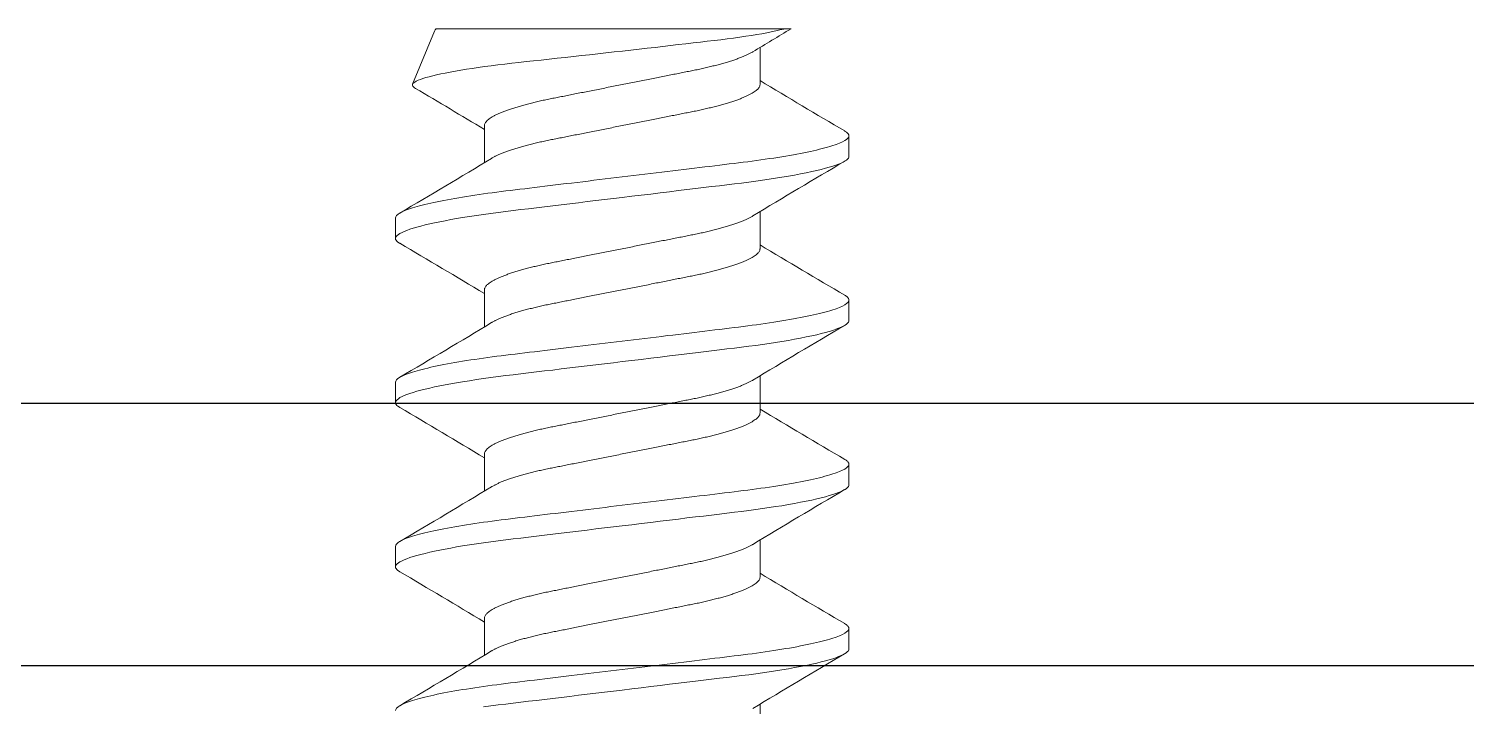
# Model space of a CAD drawing. Extents: x -26 to 91, y -47 to 75.
# Drawn here: x 52.6512 to 53.0886, y 63.9104 to 64.1167 of the extents above; entities that cross this region are included whole.
import ezdxf

# ---------------------------------------------------------------- set-up
doc = ezdxf.new("R2010")
doc.units = 0
doc.header["$MEASUREMENT"] = 0
doc.layers.get('0').update_dxf_attribs({"linetype": 'CONTINUOUS'})
doc.layers.add('Ballons', color=7, linetype='CONTINUOUS')
doc.layers.add('FRAME', color=1, linetype='CONTINUOUS')

# ---------------------------------------------------------------- blocks, each defined once
blk = doc.blocks.new('3805 BLOCK FRAME')
blk.add_lwpolyline([(-1.5865, 1), (-4.3375, 1)])
blk.add_lwpolyline([(-3.68384, 1.08), (-3.5185, 1.08, 0.414214), (-3.4875, 1.111), (-3.4875, 1.399), (-3.4525, 1.434), (-3.4525, 1.454), (-3.1935, 1.454, -0.414214), (-3.1625, 1.423, -0.414214), (-3.1935, 1.392), (-3.3815, 1.392, 0.414214), (-3.4125, 1.361), (-3.4125, 1.111, 0.414214), (-3.3815, 1.08), (-2.32916, 1.08, 0.5024)], format="xyb")
blk = doc.blocks.new('no 6 500')
at = {"color": 7, "linetype": 'Continuous', "lineweight": 15}
for p, q in [((56.73842, 21.47031), (56.73217, 21.47031)), ((56.78842, 21.47031), (56.78217, 21.47031)), ((56.83842, 21.47031), (56.83217, 21.47031)), ((56.89531, 21.4584), (56.87916, 21.46508)), ((56.89605, 21.45809), (56.89605, 21.34991)), ((56.71655, 21.44325), (56.70524, 21.44325)), ((56.76655, 21.44325), (56.75524, 21.44325)), ((56.81655, 21.44325), (56.80524, 21.44325)), ((56.86655, 21.44325), (56.85524, 21.44325)), ((56.67905, 21.35937), (56.69036, 21.35937)), ((56.72905, 21.35937), (56.74036, 21.35937)), ((56.77905, 21.35937), (56.79036, 21.35937)), ((56.82905, 21.35937), (56.84036, 21.35937)), ((56.87905, 21.35937), (56.89036, 21.35937)), ((56.70717, 21.33231), (56.71342, 21.33231)), ((56.75717, 21.33231), (56.76342, 21.33231)), ((56.80717, 21.33231), (56.81342, 21.33231)), ((56.85717, 21.33231), (56.86342, 21.33231))]:
    blk.add_line(p, q, dxfattribs=at)
at = {"color": 7, "linetype": 'Continuous', "lineweight": 15, "flags": 128}
for points in [[(56.6895, 21.44352), (56.68981, 21.44128), (56.69011, 21.43901), (56.6904, 21.43669), (56.69067, 21.43447), (56.69095, 21.43219), (56.69123, 21.42985), (56.69152, 21.42744), (56.69182, 21.42498), (56.69212, 21.42246), (56.69243, 21.4199), (56.69274, 21.4173), (56.69306, 21.41465), (56.69339, 21.41198), (56.69371, 21.40934), (56.69403, 21.40667), (56.69435, 21.40399), (56.69467, 21.40131), (56.69502, 21.39841), (56.69537, 21.39552), (56.69572, 21.39265), (56.69607, 21.3898), (56.69641, 21.38697), (56.69674, 21.38419), (56.69706, 21.3816), (56.69736, 21.37906), (56.69766, 21.37657), (56.69796, 21.37413), (56.69825, 21.37175), (56.69853, 21.36943), (56.6988, 21.36717), (56.69907, 21.36497), (56.69934, 21.36281), (56.69963, 21.36067), (56.69992, 21.35862), (56.70021, 21.35661), (56.70051, 21.35465), (56.70081, 21.35274), (56.70115, 21.35076), (56.70149, 21.34885), (56.70183, 21.34702), (56.70218, 21.34529), (56.70253, 21.34365), (56.70288, 21.34211), (56.70321, 21.34075), (56.70354, 21.33949), (56.70386, 21.33833), (56.70419, 21.33726), (56.70451, 21.3363), (56.70483, 21.33545), (56.70515, 21.33469), (56.70546, 21.33405), (56.70577, 21.3335), (56.70607, 21.33306), (56.70635, 21.33273), (56.70664, 21.3325), (56.70691, 21.33236), (56.70717, 21.33231), (56.70717, 21.33231)], [(56.73069, 21.46899), (56.73077, 21.46912), (56.73107, 21.46956), (56.73135, 21.46989), (56.73164, 21.47013), (56.73191, 21.47026), (56.73217, 21.47031), (56.73246, 21.47026), (56.73276, 21.47009), (56.73306, 21.46982), (56.73338, 21.46943), (56.7337, 21.46893), (56.73402, 21.46831), (56.73434, 21.46761), (56.73465, 21.46681), (56.73498, 21.46591), (56.7353, 21.46491), (56.73563, 21.4638), (56.73596, 21.46259), (56.73629, 21.46129), (56.73662, 21.45989), (56.73695, 21.4584), (56.73727, 21.45683), (56.73759, 21.4552), (56.73791, 21.45349), (56.73823, 21.45172), (56.73854, 21.44988), (56.73886, 21.44782), (56.73919, 21.4457), (56.7395, 21.44352), (56.73981, 21.44128), (56.74011, 21.43901), (56.7404, 21.43669), (56.74067, 21.43447), (56.74095, 21.43219), (56.74123, 21.42985), (56.74152, 21.42744), (56.74182, 21.42498), (56.74212, 21.42246), (56.74243, 21.4199), (56.74274, 21.4173), (56.74306, 21.41465), (56.74339, 21.41198), (56.74371, 21.40934), (56.74403, 21.40667), (56.74435, 21.40399), (56.74467, 21.40131), (56.74502, 21.39841), (56.74537, 21.39552), (56.74572, 21.39265), (56.74607, 21.3898), (56.74641, 21.38697), (56.74674, 21.38419), (56.74706, 21.3816), (56.74736, 21.37906), (56.74766, 21.37657), (56.74796, 21.37413), (56.74825, 21.37175), (56.74853, 21.36943), (56.7488, 21.36717), (56.74907, 21.36497), (56.74934, 21.36281), (56.74963, 21.36067), (56.74992, 21.35862), (56.75021, 21.35661), (56.75051, 21.35465), (56.75081, 21.35274), (56.75115, 21.35076), (56.75149, 21.34885), (56.75183, 21.34702), (56.75218, 21.34529), (56.75253, 21.34365), (56.75288, 21.34211), (56.75321, 21.34075), (56.75354, 21.33949), (56.75386, 21.33833), (56.75419, 21.33726), (56.75451, 21.3363), (56.75483, 21.33545), (56.75515, 21.33469), (56.75546, 21.33405), (56.75577, 21.3335), (56.75607, 21.33306), (56.75635, 21.33273), (56.75664, 21.3325), (56.75691, 21.33236), (56.75717, 21.33231), (56.75717, 21.33231)], [(56.78069, 21.46899), (56.78077, 21.46912), (56.78107, 21.46956), (56.78135, 21.46989), (56.78164, 21.47013), (56.78191, 21.47026), (56.78217, 21.47031), (56.78246, 21.47026), (56.78276, 21.47009), (56.78306, 21.46982), (56.78338, 21.46943), (56.7837, 21.46893), (56.78402, 21.46831), (56.78434, 21.46761), (56.78465, 21.46681), (56.78498, 21.46591), (56.7853, 21.46491), (56.78563, 21.4638), (56.78596, 21.46259), (56.78629, 21.46129), (56.78662, 21.45989), (56.78695, 21.4584), (56.78727, 21.45683), (56.78759, 21.4552), (56.78791, 21.45349), (56.78823, 21.45172), (56.78854, 21.44988), (56.78886, 21.44782), (56.78919, 21.4457), (56.7895, 21.44352), (56.78981, 21.44128), (56.79011, 21.43901), (56.7904, 21.43669), (56.79067, 21.43447), (56.79095, 21.43219), (56.79123, 21.42985), (56.79152, 21.42744), (56.79182, 21.42498), (56.79212, 21.42246), (56.79243, 21.4199), (56.79274, 21.4173), (56.79306, 21.41465), (56.79339, 21.41198), (56.79371, 21.40934), (56.79403, 21.40667), (56.79435, 21.40399), (56.79467, 21.40131), (56.79502, 21.39841), (56.79537, 21.39552), (56.79572, 21.39265), (56.79607, 21.3898), (56.79641, 21.38697), (56.79674, 21.38419), (56.79706, 21.3816), (56.79736, 21.37906), (56.79766, 21.37657), (56.79796, 21.37413), (56.79825, 21.37175), (56.79853, 21.36943), (56.7988, 21.36717), (56.79907, 21.36497), (56.79934, 21.36281), (56.79963, 21.36067), (56.79992, 21.35862), (56.80021, 21.35661), (56.80051, 21.35465), (56.80081, 21.35274), (56.80115, 21.35076), (56.80149, 21.34885), (56.80183, 21.34702), (56.80218, 21.34529), (56.80253, 21.34365), (56.80288, 21.34211), (56.80321, 21.34075), (56.80354, 21.33949), (56.80386, 21.33833), (56.80419, 21.33726), (56.80451, 21.3363), (56.80483, 21.33545), (56.80515, 21.33469), (56.80546, 21.33405), (56.80577, 21.3335), (56.80607, 21.33306), (56.80635, 21.33273), (56.80664, 21.3325), (56.80691, 21.33236), (56.80717, 21.33231), (56.80717, 21.33231)], [(56.83069, 21.46899), (56.83077, 21.46912), (56.83107, 21.46956), (56.83135, 21.46989), (56.83164, 21.47013), (56.83191, 21.47026), (56.83217, 21.47031), (56.83246, 21.47026), (56.83276, 21.47009), (56.83306, 21.46982), (56.83338, 21.46943), (56.8337, 21.46893), (56.83402, 21.46831), (56.83434, 21.46761), (56.83465, 21.46681), (56.83498, 21.46591), (56.8353, 21.46491), (56.83563, 21.4638), (56.83596, 21.46259), (56.83629, 21.46129), (56.83662, 21.45989), (56.83695, 21.4584), (56.83727, 21.45683), (56.83759, 21.4552), (56.83791, 21.45349), (56.83823, 21.45172), (56.83854, 21.44988), (56.83886, 21.44782), (56.83919, 21.4457), (56.8395, 21.44352), (56.83981, 21.44128), (56.84011, 21.43901), (56.8404, 21.43669), (56.84067, 21.43447), (56.84095, 21.43219), (56.84123, 21.42985), (56.84152, 21.42744), (56.84182, 21.42498), (56.84212, 21.42246), (56.84243, 21.4199), (56.84274, 21.4173), (56.84306, 21.41465), (56.84339, 21.41198), (56.84371, 21.40934), (56.84403, 21.40667), (56.84435, 21.40399), (56.84467, 21.40131), (56.84502, 21.39841), (56.84537, 21.39552), (56.84572, 21.39265), (56.84607, 21.3898), (56.84641, 21.38697), (56.84674, 21.38419), (56.84706, 21.3816), (56.84736, 21.37906), (56.84766, 21.37657), (56.84796, 21.37413), (56.84825, 21.37175), (56.84853, 21.36943), (56.8488, 21.36717), (56.84907, 21.36497), (56.84934, 21.36281), (56.84963, 21.36067), (56.84992, 21.35862), (56.85021, 21.35661), (56.85051, 21.35465), (56.85081, 21.35274), (56.85115, 21.35076), (56.85149, 21.34885), (56.85183, 21.34702), (56.85218, 21.34529), (56.85253, 21.34365), (56.85288, 21.34211), (56.85321, 21.34075), (56.85354, 21.33949), (56.85386, 21.33833), (56.85419, 21.33726), (56.85451, 21.3363), (56.85483, 21.33545), (56.85515, 21.33469), (56.85546, 21.33405), (56.85577, 21.3335), (56.85607, 21.33306), (56.85635, 21.33273), (56.85664, 21.3325), (56.85691, 21.33236), (56.85717, 21.33231), (56.85717, 21.33231)], [(56.89605, 21.35182), (56.89595, 21.35218), (56.89567, 21.35334), (56.89538, 21.3546), (56.89509, 21.35596), (56.89482, 21.35734), (56.89454, 21.35881), (56.89427, 21.36037), (56.89401, 21.362), (56.89374, 21.36374), (56.89347, 21.36555), (56.89321, 21.36745), (56.89295, 21.36941), (56.89271, 21.37135), (56.89247, 21.37336), (56.89223, 21.37542), (56.89198, 21.37753), (56.89172, 21.37972), (56.89146, 21.38196), (56.8912, 21.38425), (56.89093, 21.38657), (56.89066, 21.38893), (56.89038, 21.39132), (56.8901, 21.39374), (56.88983, 21.39619), (56.88954, 21.3987), (56.88926, 21.40122), (56.88897, 21.40376), (56.88868, 21.40631), (56.88841, 21.40878), (56.88813, 21.41125), (56.88786, 21.41373), (56.88759, 21.41618), (56.88731, 21.41867), (56.88704, 21.42114), (56.88677, 21.42358), (56.88651, 21.426), (56.88626, 21.42829), (56.88602, 21.43053), (56.88578, 21.43275), (56.88554, 21.43492), (56.88528, 21.43707), (56.88503, 21.43917), (56.88476, 21.44123), (56.8845, 21.44321), (56.88423, 21.44512), (56.88396, 21.44696), (56.88369, 21.44874), (56.88341, 21.45044), (56.88313, 21.45209), (56.88284, 21.45365), (56.88256, 21.45514), (56.88227, 21.45653), (56.882, 21.45779), (56.88172, 21.45897), (56.88144, 21.46005), (56.88117, 21.46103), (56.88089, 21.46193), (56.88062, 21.46272), (56.88034, 21.46341), (56.88007, 21.46398), (56.87982, 21.46442), (56.87957, 21.46476), (56.87933, 21.46499), (56.87909, 21.46511), (56.87884, 21.46512), (56.87858, 21.46503), (56.87833, 21.46482), (56.87806, 21.4645), (56.87787, 21.46419)], [(56.8953, 21.45839), (56.89567, 21.4582), (56.89605, 21.45791)]]:
    blk.add_lwpolyline(points, dxfattribs=at)
at = {"color": 7, "linetype": 'Continuous', "lineweight": 15}
for centre, radius, start, end in [((58.63673, 22.61116), 2.25714, 210.39936, 211.22546), ((54.69127, 22.66592), 2.36471, 328.86553, 329.59164), ((58.6869, 22.61127), 2.25734, 210.3994, 211.22543), ((54.74111, 22.66602), 2.36491, 328.86559, 329.59164), ((58.737, 22.61132), 2.25745, 210.39942, 211.2254), ((54.79111, 22.66602), 2.36491, 328.86559, 329.59164), ((58.78734, 22.61153), 2.25785, 210.39949, 211.22533), ((55.02078, 22.55834), 2.15544, 328.84615, 329.49452), ((54.75848, 20.19123), 2.25759, 30.39934, 31.22538), ((58.75425, 20.13675), 2.36462, 148.86552, 149.59176), ((54.80848, 20.19123), 2.25759, 30.39934, 31.22538), ((58.80367, 20.1371), 2.36394, 148.86541, 149.59186), ((54.85864, 20.19132), 2.2574, 30.39928, 31.22538), ((58.85367, 20.1371), 2.36394, 148.86541, 149.59186), ((54.90864, 20.19132), 2.2574, 30.39928, 31.22538), ((58.90367, 20.1371), 2.36394, 148.86541, 149.59186), ((55.48396, 20.50714), 1.64446, 30.83005, 31.30443)]:
    blk.add_arc(centre, radius, start, end, dxfattribs=at)
for points, knots in [([(56.68842, 21.47031), (56.68933, 21.47031), (56.69038, 21.46863), (56.69258, 21.46164), (56.69373, 21.45633), (56.69531, 21.44665), (56.69582, 21.44315), (56.69677, 21.43586), (56.69721, 21.43206), (56.6987, 21.41977), (56.69981, 21.41055), (56.70204, 21.39207), (56.70315, 21.38285), (56.70464, 21.37056), (56.70508, 21.36677), (56.70603, 21.35947), (56.70654, 21.35597), (56.70812, 21.34629), (56.70927, 21.34098), (56.71147, 21.33399), (56.71252, 21.33231), (56.71342, 21.33231)], [0, 0, 0, 0, 0.125, 0.125, 0.25, 0.25, 0.3125, 0.3125, 0.375, 0.375, 0.5, 0.5, 0.625, 0.625, 0.6875, 0.6875, 0.75, 0.75, 0.875, 0.875, 1, 1, 1, 1]), ([(56.73842, 21.47031), (56.73933, 21.47031), (56.74038, 21.46863), (56.74258, 21.46164), (56.74373, 21.45633), (56.74531, 21.44665), (56.74582, 21.44315), (56.74677, 21.43586), (56.74721, 21.43206), (56.7487, 21.41977), (56.74981, 21.41055), (56.75204, 21.39207), (56.75315, 21.38285), (56.75464, 21.37056), (56.75508, 21.36677), (56.75603, 21.35947), (56.75654, 21.35597), (56.75812, 21.34629), (56.75927, 21.34098), (56.76147, 21.33399), (56.76252, 21.33231), (56.76342, 21.33231)], [0, 0, 0, 0, 0.125, 0.125, 0.25, 0.25, 0.3125, 0.3125, 0.375, 0.375, 0.5, 0.5, 0.625, 0.625, 0.6875, 0.6875, 0.75, 0.75, 0.875, 0.875, 1, 1, 1, 1]), ([(56.78842, 21.47031), (56.78933, 21.47031), (56.79038, 21.46863), (56.79258, 21.46164), (56.79373, 21.45633), (56.79531, 21.44665), (56.79582, 21.44315), (56.79677, 21.43586), (56.79721, 21.43206), (56.7987, 21.41977), (56.79981, 21.41055), (56.80204, 21.39207), (56.80315, 21.38285), (56.80464, 21.37056), (56.80508, 21.36677), (56.80603, 21.35947), (56.80654, 21.35597), (56.80812, 21.34629), (56.80927, 21.34098), (56.81147, 21.33399), (56.81252, 21.33231), (56.81342, 21.33231)], [0, 0, 0, 0, 0.125, 0.125, 0.25, 0.25, 0.3125, 0.3125, 0.375, 0.375, 0.5, 0.5, 0.625, 0.625, 0.6875, 0.6875, 0.75, 0.75, 0.875, 0.875, 1, 1, 1, 1]), ([(56.83842, 21.47031), (56.83933, 21.47031), (56.84038, 21.46863), (56.84258, 21.46164), (56.84373, 21.45633), (56.84531, 21.44665), (56.84582, 21.44315), (56.84677, 21.43586), (56.84721, 21.43206), (56.8487, 21.41977), (56.84981, 21.41055), (56.85204, 21.39207), (56.85315, 21.38285), (56.85464, 21.37056), (56.85508, 21.36677), (56.85603, 21.35947), (56.85654, 21.35597), (56.85812, 21.34629), (56.85927, 21.34098), (56.86147, 21.33399), (56.86252, 21.33231), (56.86342, 21.33231)], [0, 0, 0, 0, 0.125, 0.125, 0.25, 0.25, 0.3125, 0.3125, 0.375, 0.375, 0.5, 0.5, 0.625, 0.625, 0.6875, 0.6875, 0.75, 0.75, 0.875, 0.875, 1, 1, 1, 1]), ([(56.71655, 21.44325), (56.71666, 21.44324), (56.7169, 21.44322), (56.71726, 21.44307), (56.71763, 21.44283), (56.71801, 21.44249), (56.7184, 21.44205), (56.71879, 21.44151), (56.71919, 21.44087), (56.71959, 21.44014), (56.72001, 21.4393), (56.72042, 21.43836), (56.72084, 21.43732), (56.72126, 21.43619), (56.72168, 21.43497), (56.7221, 21.43367), (56.72251, 21.43229), (56.72291, 21.43085), (56.7233, 21.42934), (56.72369, 21.42778), (56.72406, 21.42617), (56.72443, 21.42452), (56.72477, 21.42284), (56.72511, 21.42112), (56.72546, 21.41937), (56.72582, 21.41756), (56.72619, 21.41568), (56.72658, 21.41374), (56.72698, 21.41174), (56.72738, 21.4097), (56.72779, 21.40763), (56.72821, 21.40554), (56.72863, 21.40343), (56.72905, 21.40131), (56.72947, 21.3992), (56.72989, 21.39709), (56.7303, 21.395), (56.73071, 21.39294), (56.73112, 21.39092), (56.73151, 21.38894), (56.73189, 21.38703), (56.73226, 21.38516), (56.73262, 21.38333), (56.73298, 21.38155), (56.73332, 21.37981), (56.73367, 21.37812), (56.73403, 21.37646), (56.73441, 21.37485), (56.7348, 21.37329), (56.73519, 21.37178), (56.73559, 21.37033), (56.736, 21.36896), (56.73641, 21.36766), (56.73683, 21.36644), (56.73725, 21.36532), (56.73766, 21.36429), (56.73808, 21.36336), (56.73848, 21.36253), (56.7388, 21.36194), (56.73898, 21.36166), (56.73902, 21.36159)], [0, 0, 0, 0, 0.016759, 0.033724, 0.050881, 0.068209, 0.08569, 0.102987, 0.120391, 0.13788, 0.155431, 0.173382, 0.19135, 0.20931, 0.227238, 0.24511, 0.262902, 0.28059, 0.298115, 0.315494, 0.332706, 0.349734, 0.366559, 0.382971, 0.399567, 0.416351, 0.433309, 0.450771, 0.468375, 0.486097, 0.503915, 0.521807, 0.539748, 0.557713, 0.575639, 0.59354, 0.611393, 0.629174, 0.646858, 0.664112, 0.681232, 0.698198, 0.714992, 0.731934, 0.748684, 0.765544, 0.782607, 0.799856, 0.817272, 0.834835, 0.852485, 0.870238, 0.88807, 0.905959, 0.92388, 0.941489, 0.959082, 0.976636, 0.994128, 1, 1, 1, 1]), ([(56.76655, 21.44325), (56.76666, 21.44324), (56.7669, 21.44322), (56.76726, 21.44307), (56.76763, 21.44283), (56.76801, 21.44249), (56.7684, 21.44205), (56.76879, 21.44151), (56.76919, 21.44087), (56.76959, 21.44014), (56.77001, 21.4393), (56.77042, 21.43836), (56.77084, 21.43732), (56.77126, 21.43619), (56.77168, 21.43497), (56.7721, 21.43367), (56.77251, 21.43229), (56.77291, 21.43085), (56.7733, 21.42934), (56.77369, 21.42778), (56.77406, 21.42617), (56.77443, 21.42452), (56.77477, 21.42284), (56.77511, 21.42112), (56.77546, 21.41937), (56.77582, 21.41756), (56.77619, 21.41568), (56.77658, 21.41374), (56.77698, 21.41174), (56.77738, 21.4097), (56.77779, 21.40763), (56.77821, 21.40554), (56.77863, 21.40343), (56.77905, 21.40131), (56.77947, 21.3992), (56.77989, 21.39709), (56.7803, 21.395), (56.78071, 21.39294), (56.78112, 21.39092), (56.78151, 21.38894), (56.78189, 21.38703), (56.78226, 21.38516), (56.78262, 21.38333), (56.78298, 21.38155), (56.78332, 21.37981), (56.78367, 21.37812), (56.78403, 21.37646), (56.78441, 21.37485), (56.7848, 21.37329), (56.78519, 21.37178), (56.78559, 21.37033), (56.786, 21.36896), (56.78641, 21.36766), (56.78683, 21.36644), (56.78725, 21.36532), (56.78766, 21.36429), (56.78808, 21.36336), (56.78848, 21.36253), (56.7888, 21.36194), (56.78898, 21.36166), (56.78902, 21.36159)], [0, 0, 0, 0, 0.0167585, 0.0337243, 0.0508805, 0.0682089, 0.0856898, 0.1029871, 0.1203908, 0.1378796, 0.155431, 0.1733816, 0.1913495, 0.2093099, 0.2272381, 0.2451101, 0.2629019, 0.2805903, 0.298115, 0.3154936, 0.332706, 0.3497336, 0.3665591, 0.3829713, 0.3995665, 0.4163512, 0.4333087, 0.4507714, 0.4683746, 0.4860968, 0.5039154, 0.5218069, 0.5397475, 0.5577127, 0.5756388, 0.5935404, 0.6113932, 0.6291736, 0.6468581, 0.6641121, 0.6812316, 0.6981976, 0.7149917, 0.7319339, 0.7486836, 0.7655438, 0.7826072, 0.7998562, 0.8172722, 0.8348351, 0.8524849, 0.8702375, 0.8880702, 0.905959, 0.92388, 0.9414887, 0.9590816, 0.9766357, 0.9941282, 1, 1, 1, 1]), ([(56.81655, 21.44325), (56.81666, 21.44324), (56.8169, 21.44322), (56.81726, 21.44307), (56.81763, 21.44283), (56.81801, 21.44249), (56.8184, 21.44205), (56.81879, 21.44151), (56.81919, 21.44087), (56.81959, 21.44014), (56.82001, 21.4393), (56.82042, 21.43836), (56.82084, 21.43732), (56.82126, 21.43619), (56.82168, 21.43497), (56.8221, 21.43367), (56.82251, 21.43229), (56.82291, 21.43085), (56.8233, 21.42934), (56.82369, 21.42778), (56.82406, 21.42617), (56.82443, 21.42452), (56.82477, 21.42284), (56.82511, 21.42112), (56.82546, 21.41937), (56.82582, 21.41756), (56.82619, 21.41568), (56.82658, 21.41374), (56.82698, 21.41174), (56.82738, 21.4097), (56.82779, 21.40763), (56.82821, 21.40554), (56.82863, 21.40343), (56.82905, 21.40131), (56.82947, 21.3992), (56.82989, 21.39709), (56.8303, 21.395), (56.83071, 21.39294), (56.83112, 21.39092), (56.83151, 21.38894), (56.83189, 21.38703), (56.83226, 21.38516), (56.83262, 21.38333), (56.83298, 21.38155), (56.83332, 21.37981), (56.83367, 21.37812), (56.83403, 21.37646), (56.83441, 21.37485), (56.8348, 21.37329), (56.83519, 21.37178), (56.83559, 21.37033), (56.836, 21.36896), (56.83641, 21.36766), (56.83683, 21.36644), (56.83725, 21.36532), (56.83766, 21.36429), (56.83808, 21.36336), (56.83848, 21.36253), (56.8388, 21.36194), (56.83898, 21.36166), (56.83902, 21.36159)], [0, 0, 0, 0, 0.016758, 0.033724, 0.050881, 0.068209, 0.08569, 0.102987, 0.120391, 0.13788, 0.155431, 0.173382, 0.191349, 0.20931, 0.227238, 0.24511, 0.262902, 0.28059, 0.298115, 0.315494, 0.332706, 0.349734, 0.366559, 0.382971, 0.399567, 0.416351, 0.433309, 0.450771, 0.468375, 0.486097, 0.503915, 0.521807, 0.539748, 0.557713, 0.575639, 0.59354, 0.611393, 0.629174, 0.646858, 0.664112, 0.681232, 0.698198, 0.714992, 0.731934, 0.748684, 0.765544, 0.782607, 0.799856, 0.817272, 0.834835, 0.852485, 0.870238, 0.88807, 0.905959, 0.92388, 0.941489, 0.959082, 0.976636, 0.994128, 1, 1, 1, 1]), ([(56.86655, 21.44325), (56.86666, 21.44324), (56.8669, 21.44322), (56.86726, 21.44307), (56.86763, 21.44283), (56.86801, 21.44249), (56.8684, 21.44205), (56.86879, 21.44151), (56.86919, 21.44087), (56.86959, 21.44014), (56.87001, 21.4393), (56.87042, 21.43836), (56.87084, 21.43732), (56.87126, 21.43619), (56.87168, 21.43497), (56.8721, 21.43367), (56.87251, 21.43229), (56.87291, 21.43085), (56.8733, 21.42934), (56.87369, 21.42778), (56.87406, 21.42617), (56.87443, 21.42452), (56.87477, 21.42284), (56.87511, 21.42112), (56.87546, 21.41937), (56.87582, 21.41756), (56.87619, 21.41568), (56.87658, 21.41374), (56.87698, 21.41174), (56.87738, 21.4097), (56.87779, 21.40763), (56.87821, 21.40554), (56.87863, 21.40343), (56.87905, 21.40131), (56.87947, 21.3992), (56.87989, 21.39709), (56.8803, 21.395), (56.88071, 21.39294), (56.88112, 21.39092), (56.88151, 21.38894), (56.88189, 21.38703), (56.88226, 21.38516), (56.88262, 21.38333), (56.88298, 21.38155), (56.88332, 21.37981), (56.88367, 21.37812), (56.88403, 21.37646), (56.88441, 21.37485), (56.8848, 21.37329), (56.88519, 21.37178), (56.88559, 21.37033), (56.886, 21.36896), (56.88641, 21.36766), (56.88683, 21.36644), (56.88725, 21.36532), (56.88766, 21.36429), (56.88808, 21.36336), (56.88848, 21.36253), (56.8888, 21.36194), (56.88898, 21.36166), (56.88902, 21.36159)], [0, 0, 0, 0, 0.016758, 0.033724, 0.050881, 0.068209, 0.08569, 0.102987, 0.120391, 0.13788, 0.155431, 0.173382, 0.191349, 0.20931, 0.227238, 0.24511, 0.262902, 0.28059, 0.298115, 0.315494, 0.332706, 0.349734, 0.366559, 0.382971, 0.399567, 0.416351, 0.433309, 0.450771, 0.468375, 0.486097, 0.503915, 0.521807, 0.539748, 0.557713, 0.575639, 0.59354, 0.611393, 0.629174, 0.646858, 0.664112, 0.681232, 0.698198, 0.714992, 0.731934, 0.748684, 0.765544, 0.782607, 0.799856, 0.817272, 0.834835, 0.852485, 0.870238, 0.88807, 0.905959, 0.92388, 0.941489, 0.959082, 0.976636, 0.994128, 1, 1, 1, 1]), ([(56.70658, 21.44104), (56.70661, 21.44098), (56.70679, 21.44071), (56.70709, 21.44013), (56.70751, 21.4393), (56.70792, 21.43836), (56.70834, 21.43732), (56.70876, 21.43619), (56.70918, 21.43497), (56.7096, 21.43367), (56.71001, 21.43229), (56.71041, 21.43085), (56.7108, 21.42934), (56.71119, 21.42778), (56.71156, 21.42617), (56.71193, 21.42452), (56.71227, 21.42284), (56.71261, 21.42112), (56.71296, 21.41937), (56.71332, 21.41756), (56.71369, 21.41568), (56.71408, 21.41374), (56.71448, 21.41174), (56.71488, 21.4097), (56.71529, 21.40763), (56.71571, 21.40554), (56.71613, 21.40343), (56.71655, 21.40131), (56.71697, 21.3992), (56.71739, 21.39709), (56.7178, 21.395), (56.71821, 21.39294), (56.71862, 21.39092), (56.71901, 21.38894), (56.71939, 21.38703), (56.71976, 21.38516), (56.72012, 21.38333), (56.72048, 21.38155), (56.72082, 21.37981), (56.72117, 21.37812), (56.72153, 21.37646), (56.72191, 21.37485), (56.7223, 21.37329), (56.72269, 21.37178), (56.72309, 21.37033), (56.7235, 21.36896), (56.72391, 21.36766), (56.72433, 21.36644), (56.72475, 21.36532), (56.72516, 21.36429), (56.72558, 21.36336), (56.72598, 21.36253), (56.72639, 21.36178), (56.7268, 21.36113), (56.7272, 21.36058), (56.72759, 21.36014), (56.72797, 21.35979), (56.72834, 21.35955), (56.7287, 21.3594), (56.72893, 21.35938), (56.72905, 21.35937)], [0, 0, 0, 0, 0.004966, 0.022455, 0.040006, 0.057957, 0.075925, 0.093885, 0.111813, 0.129685, 0.147477, 0.165166, 0.18269, 0.200069, 0.217281, 0.234309, 0.251134, 0.267546, 0.284142, 0.300926, 0.317884, 0.335347, 0.35295, 0.370672, 0.38849, 0.406382, 0.424323, 0.442288, 0.460214, 0.478115, 0.495968, 0.513749, 0.531433, 0.548687, 0.565807, 0.582772, 0.599567, 0.616509, 0.633259, 0.650119, 0.667182, 0.684431, 0.701847, 0.71941, 0.73706, 0.754812, 0.772645, 0.790534, 0.808455, 0.826063, 0.843656, 0.86121, 0.878703, 0.896466, 0.914118, 0.931639, 0.949006, 0.966201, 0.983205, 1, 1, 1, 1]), ([(56.75658, 21.44104), (56.75661, 21.44098), (56.75679, 21.44071), (56.75709, 21.44013), (56.75751, 21.4393), (56.75792, 21.43836), (56.75834, 21.43732), (56.75876, 21.43619), (56.75918, 21.43497), (56.7596, 21.43367), (56.76001, 21.43229), (56.76041, 21.43085), (56.7608, 21.42934), (56.76119, 21.42778), (56.76156, 21.42617), (56.76193, 21.42452), (56.76227, 21.42284), (56.76261, 21.42112), (56.76296, 21.41937), (56.76332, 21.41756), (56.76369, 21.41568), (56.76408, 21.41374), (56.76448, 21.41174), (56.76488, 21.4097), (56.76529, 21.40763), (56.76571, 21.40554), (56.76613, 21.40343), (56.76655, 21.40131), (56.76697, 21.3992), (56.76739, 21.39709), (56.7678, 21.395), (56.76821, 21.39294), (56.76862, 21.39092), (56.76901, 21.38894), (56.76939, 21.38703), (56.76976, 21.38516), (56.77012, 21.38333), (56.77048, 21.38155), (56.77082, 21.37981), (56.77117, 21.37812), (56.77153, 21.37646), (56.77191, 21.37485), (56.7723, 21.37329), (56.77269, 21.37178), (56.77309, 21.37033), (56.7735, 21.36896), (56.77391, 21.36766), (56.77433, 21.36644), (56.77475, 21.36532), (56.77516, 21.36429), (56.77558, 21.36336), (56.77598, 21.36253), (56.77639, 21.36178), (56.7768, 21.36113), (56.7772, 21.36058), (56.77759, 21.36014), (56.77797, 21.35979), (56.77834, 21.35955), (56.7787, 21.3594), (56.77893, 21.35938), (56.77905, 21.35937)], [0, 0, 0, 0, 0.004966, 0.022455, 0.040006, 0.057957, 0.075925, 0.093885, 0.111813, 0.129685, 0.147477, 0.165166, 0.18269, 0.200069, 0.217281, 0.234309, 0.251134, 0.267546, 0.284142, 0.300926, 0.317884, 0.335347, 0.35295, 0.370672, 0.38849, 0.406382, 0.424323, 0.442288, 0.460214, 0.478115, 0.495968, 0.513749, 0.531433, 0.548687, 0.565807, 0.582772, 0.599567, 0.616509, 0.633258, 0.650119, 0.667182, 0.684431, 0.701847, 0.71941, 0.73706, 0.754812, 0.772645, 0.790534, 0.808455, 0.826063, 0.843656, 0.86121, 0.878703, 0.896466, 0.914118, 0.931639, 0.949006, 0.966201, 0.983205, 1, 1, 1, 1]), ([(56.80658, 21.44104), (56.80661, 21.44098), (56.80679, 21.44071), (56.80709, 21.44013), (56.80751, 21.4393), (56.80792, 21.43836), (56.80834, 21.43732), (56.80876, 21.43619), (56.80918, 21.43497), (56.8096, 21.43367), (56.81001, 21.43229), (56.81041, 21.43085), (56.8108, 21.42934), (56.81119, 21.42778), (56.81156, 21.42617), (56.81193, 21.42452), (56.81227, 21.42284), (56.81261, 21.42112), (56.81296, 21.41937), (56.81332, 21.41756), (56.81369, 21.41568), (56.81408, 21.41374), (56.81448, 21.41174), (56.81488, 21.4097), (56.81529, 21.40763), (56.81571, 21.40554), (56.81613, 21.40343), (56.81655, 21.40131), (56.81697, 21.3992), (56.81739, 21.39709), (56.8178, 21.395), (56.81821, 21.39294), (56.81862, 21.39092), (56.81901, 21.38894), (56.81939, 21.38703), (56.81976, 21.38516), (56.82012, 21.38333), (56.82048, 21.38155), (56.82082, 21.37981), (56.82117, 21.37812), (56.82153, 21.37646), (56.82191, 21.37485), (56.8223, 21.37329), (56.82269, 21.37178), (56.82309, 21.37033), (56.8235, 21.36896), (56.82391, 21.36766), (56.82433, 21.36644), (56.82475, 21.36532), (56.82516, 21.36429), (56.82558, 21.36336), (56.82598, 21.36253), (56.82639, 21.36178), (56.8268, 21.36113), (56.8272, 21.36058), (56.82759, 21.36014), (56.82797, 21.35979), (56.82834, 21.35955), (56.8287, 21.3594), (56.82893, 21.35938), (56.82905, 21.35937)], [0, 0, 0, 0, 0.004966, 0.022455, 0.040006, 0.057957, 0.075925, 0.093885, 0.111814, 0.129685, 0.147477, 0.165166, 0.18269, 0.200069, 0.217281, 0.234309, 0.251134, 0.267547, 0.284142, 0.300926, 0.317884, 0.335347, 0.35295, 0.370672, 0.38849, 0.406382, 0.424323, 0.442288, 0.460214, 0.478115, 0.495968, 0.513749, 0.531433, 0.548687, 0.565807, 0.582772, 0.599567, 0.616509, 0.633258, 0.650119, 0.667182, 0.684431, 0.701847, 0.71941, 0.73706, 0.754812, 0.772645, 0.790534, 0.808455, 0.826063, 0.843656, 0.86121, 0.878703, 0.896466, 0.914118, 0.931639, 0.949006, 0.966201, 0.983205, 1, 1, 1, 1]), ([(56.85658, 21.44104), (56.85661, 21.44098), (56.85679, 21.44071), (56.85709, 21.44013), (56.85751, 21.4393), (56.85792, 21.43836), (56.85834, 21.43732), (56.85876, 21.43619), (56.85918, 21.43497), (56.8596, 21.43367), (56.86001, 21.43229), (56.86041, 21.43085), (56.8608, 21.42934), (56.86119, 21.42778), (56.86156, 21.42617), (56.86193, 21.42452), (56.86227, 21.42284), (56.86261, 21.42112), (56.86296, 21.41937), (56.86332, 21.41756), (56.86369, 21.41568), (56.86408, 21.41374), (56.86448, 21.41174), (56.86488, 21.4097), (56.86529, 21.40763), (56.86571, 21.40554), (56.86613, 21.40343), (56.86655, 21.40131), (56.86697, 21.3992), (56.86739, 21.39709), (56.8678, 21.395), (56.86821, 21.39294), (56.86862, 21.39092), (56.86901, 21.38894), (56.86939, 21.38703), (56.86976, 21.38516), (56.87012, 21.38333), (56.87048, 21.38155), (56.87082, 21.37981), (56.87117, 21.37812), (56.87153, 21.37646), (56.87191, 21.37485), (56.8723, 21.37329), (56.87269, 21.37178), (56.87309, 21.37033), (56.8735, 21.36896), (56.87391, 21.36766), (56.87433, 21.36644), (56.87475, 21.36532), (56.87516, 21.36429), (56.87558, 21.36336), (56.87598, 21.36253), (56.87639, 21.36178), (56.8768, 21.36113), (56.8772, 21.36058), (56.87759, 21.36014), (56.87797, 21.35979), (56.87834, 21.35955), (56.8787, 21.3594), (56.87893, 21.35938), (56.87905, 21.35937)], [0, 0, 0, 0, 0.0049663, 0.022455, 0.0400064, 0.057957, 0.0759249, 0.0938852, 0.1118135, 0.1296854, 0.1474772, 0.1651656, 0.1826903, 0.2000688, 0.2172812, 0.2343088, 0.2511343, 0.2675465, 0.2841417, 0.3009264, 0.3178839, 0.3353466, 0.3529497, 0.3706719, 0.3884904, 0.406382, 0.4243226, 0.4422878, 0.4602138, 0.4781154, 0.4959682, 0.5137485, 0.5314331, 0.548687, 0.5658066, 0.5827725, 0.5995666, 0.6165088, 0.6332585, 0.6501187, 0.667182, 0.6844311, 0.701847, 0.7194099, 0.7370597, 0.7548123, 0.7726449, 0.7905337, 0.8084547, 0.8260634, 0.8436562, 0.8612103, 0.8787028, 0.8964657, 0.9141183, 0.9316389, 0.9490064, 0.9662011, 0.9832046, 1, 1, 1, 1]), ([(56.71342, 21.33231), (56.71352, 21.33232), (56.71371, 21.33234), (56.71401, 21.33251), (56.71431, 21.33279), (56.71461, 21.33315), (56.71481, 21.33348), (56.7149, 21.33363)], [0, 0, 0, 0, 0.201712, 0.405453, 0.611089, 0.818473, 1, 1, 1, 1]), ([(56.76342, 21.33231), (56.76352, 21.33232), (56.76371, 21.33234), (56.76401, 21.33251), (56.76431, 21.33279), (56.76461, 21.33315), (56.76481, 21.33348), (56.7649, 21.33363)], [0, 0, 0, 0, 0.201712, 0.405454, 0.611089, 0.818473, 1, 1, 1, 1]), ([(56.81342, 21.33231), (56.81352, 21.33232), (56.81371, 21.33234), (56.81401, 21.33251), (56.81431, 21.33279), (56.81461, 21.33315), (56.81481, 21.33348), (56.8149, 21.33363)], [0, 0, 0, 0, 0.201712, 0.4054534, 0.6110888, 0.8184729, 1, 1, 1, 1]), ([(56.86342, 21.33231), (56.86351, 21.33232), (56.86369, 21.33234), (56.86395, 21.33248), (56.86423, 21.3327), (56.86451, 21.33302), (56.86474, 21.33334), (56.86487, 21.33357), (56.8649, 21.33363)], [0, 0, 0, 0, 0.183275, 0.368237, 0.554785, 0.742812, 0.932204, 1, 1, 1, 1])]:
    blk.add_open_spline(points, degree=3, knots=knots, dxfattribs=at)

msp = doc.modelspace()

# ---------------------------------------------------------------- block references
at = {"layer": 'Ballons', "rotation": 90}
msp.add_blockref('no 6 500', (74.23307, 7.22066), dxfattribs=at)
at = {"layer": 'FRAME', "rotation": 180}
msp.add_blockref('3805 BLOCK FRAME', (49.98829, 65.00271), dxfattribs=at)

doc.saveas('drawing.dxf')
